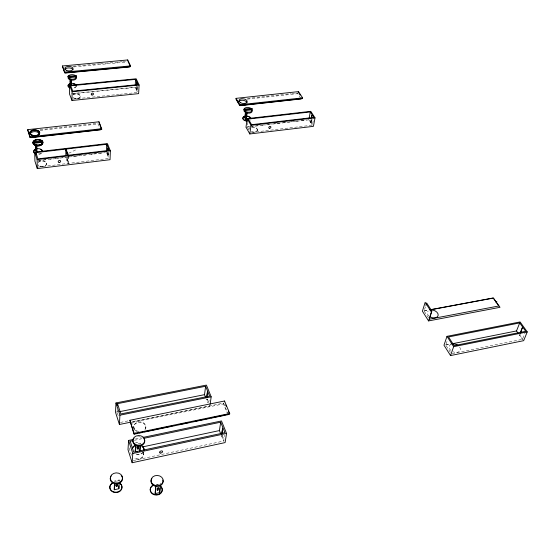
<?xml version="1.0" encoding="UTF-8"?>
<svg xmlns="http://www.w3.org/2000/svg" width="555" height="555" viewBox="0 0 555 555"><rect width="100%" height="100%" fill="white"/><g stroke="black" fill="none" stroke-linecap="round" stroke-linejoin="round"><path stroke-width="0.42" stroke-dasharray="2.77 2.08" d="M68.064 156.059L68.029 163.447L66.954 160.402L66.912 156.975M68.556 156.004L68.515 163.385L67.439 160.346L67.405 156.919M80.433 96.542L80.44 96.168M107.802 152.223L107.684 155.476L108.634 155.358L107.628 155.331L107.739 152.077M108.572 155.213L108.69 151.966M108.634 155.358L108.745 152.112M117.091 412.164L117.223 409.618M137.39 85.824L137.224 90L136.28 90.09L136.523 85.824M136.585 85.949L136.287 89.91M137.689 90.111L137.994 84.603M119.096 481.587L119.186 479.936L114.545 480.97L114.712 481.518L119.36 480.491L119.186 479.936M129.752 447.968L129.641 449.661L131.896 456.696M133.776 426.809L133.804 426.386M143.662 454.691L143.69 454.295M145.861 427.419L145.889 426.996M160.339 483.863L160.423 483.058M208.687 402.826L209.263 398.629M247.905 122.197L247.252 126.908L252.386 126.304M257.34 130.293L257.395 129.925A4.19 2.442 8.1 0 0 251.845 126.908M227.807 414.412L223.464 403.908L223.589 403.076L131.486 421.876M221.417 436.133C221.216 434.974 224.088 436.285 221.452 435.932M133.144 460.608L223.616 441.045L224.539 435.182M300.768 98.27L297.785 93.677L297.91 92.942L291.916 93.587M312.049 119.38L311.459 122.572L310.557 122.683L311.154 119.242M310.557 122.683L311.237 119.374M311.459 122.572L311.966 119.249M251.332 132.458L312.396 125.18L313.839 117.424M428.432 317.828L424.103 311.022L425.623 306.159M450.362 352.321L445.755 345.071L447.42 340.208M452.131 353.597L522.449 339.306L525.391 332.091M68.674 153.263L75.674 149.906M156.531 484.723L159.576 484.036M135.351 439.012L141.261 437.77M134.435 440.302L142.892 438.526M132.097 421.897L209.894 406.01L208.957 403.665M131.431 422.723L223.464 403.908M120.38 422.445L128.85 420.718M519.313 335.026L520.347 334.818L519.542 335.206L522.449 339.306M206.321 399.468L207.598 399.212L206.522 399.683L207.813 402.902M445.672 344.877L449.89 344.038M445.755 345.071L450.813 344.065M116.356 412.074L118.048 411.741M424.096 310.883L428.314 310.092M424.103 311.022L428.321 310.231M38.08 167.104L108.877 158.466L107.684 155.476M38.566 160.506L40.231 160.305M43.567 159.902L46.065 159.604M50.234 159.105L51.899 158.903M55.229 158.508L57.734 158.203M61.799 157.717L63.416 157.523M69.736 156.767L66.322 157.176L67.391 160.194L66.905 160.256L65.837 157.231M73.149 156.357L75.709 156.045M76.562 155.948L80.836 155.435M84.249 155.025L86.809 154.713M91.075 154.2L92.782 153.999M93.635 153.895L98.762 153.284M99.616 153.18L103.882 152.667M38.35 160.693L58.983 158.217M59.843 158.113L82.195 155.428M83.056 155.324L88.217 154.706M89.071 154.602L105.408 152.639M66.954 160.402L67.439 160.346M310.467 122.551L311.376 122.44M255.813 125.902L258.38 125.603M261.8 125.201L264.367 124.903M267.787 124.5L270.354 124.195M273.781 123.793L276.348 123.494M277.202 123.397L282.335 122.794M283.189 122.69L288.322 122.086M289.183 121.989L294.317 121.385M295.17 121.288L300.304 120.685M301.157 120.588L306.291 119.984M245.99 127.213L249.403 126.811M250.263 126.713L265.637 124.91M266.497 124.806L271.624 124.209M272.477 124.105L309.218 119.797L312.493 124.889M40.043 129.662L98.228 123.21M40.057 130.439L98.207 123.98L100.254 129.065M247.384 98.408L265.366 96.459M266.227 96.369L291.063 93.684M247.28 99.151L297.785 93.677M72.719 99.123L91.492 97.201M92.345 97.111L118.791 94.399M119.644 94.308L137.557 92.47M71.505 93.642L135.129 87.218L137.265 91.825M72.983 93.719L135.725 87.378L137.536 91.284M72.92 66.26L99.56 63.79M100.42 63.714L114.17 62.438M115.024 62.354L121.899 61.723M122.759 61.64L127.06 61.244M73.773 66.933L127.026 61.987M519.424 334.7L523.192 340.014M308.857 119.679L312.396 125.18M247.655 127.615L248.862 129.738M137.224 90L136.28 90.09M223.589 403.076L227.626 412.83M222.284 435.571L224.165 440.247M207.077 398.983L208.645 402.888M221.563 435.911L223.616 441.045M107.129 152.431L108.87 156.794M106.442 152.361L107.628 155.331M131.75 422.667L132.263 424.235M133.297 427.371L135.108 432.865M117.348 412.955L118.61 416.909M46.613 163.531L46.62 163.919M143.301 452.311A5.897 4.835 0.9 0 1 141.268 457.958A5.897 4.835 0.9 0 1 134.081 457.764M143.017 452.249A5.89 4.835 0.9 0 1 141.483 458.201A5.89 4.835 0.9 0 1 134.053 458.159M136.863 449.647A5.89 4.835 0.9 0 1 138.694 449.661M156.489 484.432A6.043 5.12 2.4 0 1 157.738 484.598M41.667 153.305A4.461 2.671 -0.1 0 1 38.024 154.38M41.028 153.333A4.461 2.671 -0.1 0 1 37.546 153.971M38.129 162.081A4.572 2.775 -0.1 0 1 45.045 161.408A4.572 2.775 -0.1 0 1 44.92 165.661A4.572 2.775 -0.1 0 1 38.052 164.856M38.135 162.462A4.565 2.775 -0.1 0 1 45.642 162.171A4.565 2.775 -0.1 0 1 43.408 166.542M42.943 166.618A4.565 2.775 -0.1 0 1 38.059 165.244M76.264 86.094A4.107 2.282 1.9 0 1 73.045 88.273M76.25 85.956A4.107 2.282 1.9 0 1 73.045 87.898M72.823 94.634A4.204 2.366 2 0 1 79.025 94.392A4.204 2.366 2 0 1 79.067 97.909A4.204 2.366 2 0 1 72.858 97.423M72.823 95.016A4.197 2.366 2 0 1 79.33 94.947A4.197 2.366 2 0 1 78.373 98.561M77.575 98.748A4.197 2.366 2 0 1 72.851 97.798M250.666 120.019A4.093 2.359 7.9 0 1 250.478 120.227M257.395 129.932A4.19 2.442 8.1 0 1 251.269 131.341M249.25 128.288A4.19 2.442 8.1 0 1 249.812 127.643M251.79 127.282A4.19 2.442 8.1 0 1 256.729 128.767A4.19 2.442 8.1 0 1 256.07 131.771M255.383 132.028A4.19 2.442 8.1 0 1 251.214 131.708M249.07 129.669A4.19 2.442 8.1 0 1 249.042 129.148M249.348 128.427A4.19 2.442 8.1 0 1 249.757 128.018M459.672 347.152A5.821 3.968 20.7 0 1 459.124 351.558A5.821 3.968 20.7 0 1 453.241 351.849M450.958 350.51A5.821 3.968 20.7 0 1 451.264 344.273M429.043 316.135A5.606 3.753 18.6 0 1 428.189 311.05M115.058 481.983A6.098 5.134 -2.3 0 1 117.577 482.101M143.391 452.131A5.918 4.835 1 0 1 135.989 454.427M143.121 452.172A5.918 4.835 1 0 1 136.017 454.025M137.834 436.41A5.966 4.842 1.2 0 1 138.452 436.362M139.076 436.362A5.966 4.842 1.2 0 1 139.694 436.424M134.421 429.272A6.05 4.849 1.5 0 1 136.343 423.125A6.05 4.849 1.5 0 1 144.231 423.86A6.05 4.849 1.5 0 1 144.536 430.208M137.071 431.422A6.05 4.849 1.5 0 1 134.74 429.716M138.91 431.492A6.05 4.849 1.5 0 1 134.192 424.929A6.05 4.849 1.5 0 1 143.128 422.667A6.05 4.849 1.5 0 1 144.147 430.167M140.498 443.237L140.325 443.757L135.836 442.751L136.01 442.231L140.498 443.237"/><path stroke-width="0.83" d="M42.527 141.594A4.988 2.962 0 0 1 39.884 145.486A4.988 2.962 0 0 1 33.335 143.905L33.258 143.787A4.988 2.962 0 0 1 32.946 142.815L32.946 142.697A4.988 2.962 0 0 1 34.674 140.519M32.939 142.427L32.939 142.302A4.988 2.962 0.1 0 1 39.898 139.645A4.988 2.962 0.1 0 1 41.445 144.466A4.988 2.962 0.1 0 1 33.328 143.509L33.251 143.398A4.988 2.962 0.1 0 1 32.939 142.427L32.946 142.815M62.389 65.976L64.762 72.858L130.487 66.649L130.522 65.899L127.726 59.947L62.389 65.976L64.762 72.858M65.462 72.275L65.462 73.038L129.364 66.995L129.398 66.246M65.844 155.594L65.858 149.864L66.343 149.801L67.419 152.819L66.933 152.875L65.858 149.864M66.336 151.439L66.343 149.801M66.975 155.483L66.933 152.875M67.467 154.609L67.474 152.965L66.982 153.027L67.793 155.303M68.105 76.188L68.397 77.7L75.348 77.034L76.264 76.555L76.271 75.799L68.105 76.188L68.099 76.854A4.135 2.275 2 0 1 70.929 74.758A4.135 2.275 2 0 1 75.549 75.681M69.59 85.345L69.541 94.066L72.004 100.49L138.625 93.629L139.104 85.012L136.183 78.789L69.59 85.345L72.074 91.748L72.004 100.49M70.041 84.936L70.076 78.914M70.728 85.831L70.763 79.802M71.172 85.782L71.213 79.76M75.348 77.034L75.355 76.271L76.271 75.799M36.658 148.726L36.491 146.118L36.658 148.726C34.452 149.593 37.393 140.776 36.304 150.46L35.818 150.523L35.707 144.938M98.956 121.795L101.731 129.475L30.053 137.564L27.771 130.432L27.75 129.655L98.956 121.795L101.731 129.475M100.573 129.024L100.545 129.794L30.865 137.661M106.47 151.55L106.72 144.279L35.908 152.604L35.936 154.241M107.795 150.454L107.885 148.012L107.857 150.599M110.362 150.835L110.036 159.701L37.289 168.602L34.91 161.103L34.722 152.125L107.434 143.592L110.362 150.835L37.123 159.604L34.722 152.125M70.776 80.746L70.887 83.236L70.763 82.639M127.692 60.689L127.726 59.947M210.13 404.338L211.177 396.811L206.425 385.087L115.981 402.937L115.509 412.247L119.408 424.485L130.404 422.244M117.445 405.365L117.535 403.665L205.627 386.252L209.61 396.103L120.851 413.947L117.535 403.665M135.254 84.866L135.545 79.372L70.693 85.761L72.781 91.138L137.994 84.603L135.545 79.372M114.413 483.44L114.268 489.76L118.881 488.726L119.214 482.961M114.268 489.76L114.621 483.169M136.565 85.04L136.696 82.667L136.627 85.165M116.023 485.715C116.599 488.018 118.68 484.453 117.258 483.46C118.832 485.375 114.954 487.346 116.092 484.376M119.408 424.485L119.922 415.189L115.981 402.937M116.182 486.27L116.321 484.168L117.424 484.009M118.853 485.701L118.881 488.726M133.665 439.366L128.594 440.427L127.997 449.696L132.152 462.731L225.101 442.585L226.558 433.42L221.494 420.947L142.954 437.416M129.905 420.26L134.144 434.197L229.59 414.335L229.721 413.503L224.532 401.001L129.905 420.26L134.144 434.197M132.152 462.731L132.798 453.484L128.594 440.427M137.467 451.576L135.233 451.076L135.656 445.249M135.711 446.393L135.233 451.076M137.147 448.322C136.065 444.812 139.825 445.859 138.244 448.572C136.669 449.612 137.196 446.428 137.474 445.776L137.3 446.296M139.756 451.25L140.2 445.422M245.511 115.489C245.969 118.458 246.205 109.148 245.511 115.489L246.198 115.884L245.768 115.933M139.922 450.729L140.311 445.734M155.691 485.708L155.171 493.624L159.708 492.59L160.444 485.237M155.171 493.624L155.872 486.263M157.19 490.155C156.08 487.616 159.916 486.346 158.293 489.905C156.808 491.48 157.03 488.657 158.494 487.914M159.93 487.949L159.708 492.59M236.055 98.353L235.958 99.095L239.649 105.519L302.475 98.596L302.6 97.86L298.534 91.617L236.055 98.353L239.746 104.77L239.649 105.519M240.204 104.909L240.107 105.658L301.199 98.922L301.323 98.186M205.468 397.054L204.511 394.66L205.627 386.252M244.2 109.106L244.068 109.758A4.121 2.345 7.9 0 1 249.16 107.642A4.121 2.345 7.9 0 1 251.415 111.541A4.121 2.345 7.9 0 1 244.637 110.736L244.2 109.106L250.839 108.364L252.088 108.641L251.984 109.391L251.193 109.897L244.554 110.639M206.744 397.109L207.48 391.643L206.842 397.338M247.128 112.672L246.205 119.457L245.775 119.505L244.727 117.667L245.532 111.735M245.379 115.926L245.615 114.226M245.775 119.505L246.704 112.72M247.169 118.624L245.99 127.213L249.812 133.956L313.429 126.346L315.018 117.854L310.765 111.333L247.169 118.624L251.02 125.34L249.812 133.956M251.193 109.897L251.297 109.148L252.088 108.641M220.585 433.483L219.419 430.576L220.696 422.188L143.738 438.353M224.407 401.834L224.532 401.001M221.722 433.975L222.631 428.085L221.951 433.386M298.403 92.352L298.534 91.617M309.142 118.132L310.273 111.944L248.342 119.054L251.581 124.695L313.839 117.424L310.273 111.944M311.438 117.688L311.875 115.357L311.528 117.82M425.872 305.354L426.635 302.919L431.88 311.077L429.292 319.187L498.827 305.978L496.094 302.121L496.885 301.76L495.872 301.948M428.571 320.922L431.401 312.049L425.165 302.329L422.404 311.195L428.571 320.922L500.006 307.317L493.36 297.945L430.007 309.773M138.244 448.572L138.41 448.052L137.321 447.802M446.997 336.337L443.979 345.217L450.549 355.575L523.663 340.673L527.25 331.904L520.097 321.942L446.997 336.337L453.65 346.688L450.549 355.575M451.652 343.899L516.518 330.933L519.716 322.92L525.717 331.293L454.115 345.654L448.523 336.961L519.716 322.92M520.299 332.771L522.401 327.568L520.444 332.972M33.709 142.503L41.306 141.636L42.326 141.067L42.34 141.851L41.32 142.42L33.723 143.294L33.425 141.636L41.021 140.769L42.326 141.067M142.344 446.955L219.419 430.576M132.798 453.484L226.558 433.42M132.742 440.663L130.203 441.19L133.741 452.152L224.935 432.671L220.696 422.188M134.206 433.358L229.721 413.503M135.892 433.531L137.578 433.184M139.263 432.831L142.635 432.13M144.321 431.783L151.071 430.375M152.757 430.028L158.661 428.8M160.346 428.446L172.154 425.99M178.897 424.589L188.173 422.66M194.916 421.259L204.191 419.323M205.884 418.976L209.256 418.276M210.942 417.922L225.275 414.939M453.65 346.688L527.25 331.904M119.922 415.189L211.177 396.811M119.637 411.657L204.511 394.66M430.007 309.919L493.242 298.104L495.962 301.934M251.02 125.34L315.018 117.854M36.13 146.839L36.616 146.784M244.727 117.667L245.15 117.618M244.658 109.89L251.297 109.148M27.75 129.655L30.039 136.78L101.752 128.704M239.746 104.77L302.6 97.86M72.074 91.748L139.104 85.012M68.404 76.937L75.355 76.271M64.762 72.094L130.522 65.899M75.05 76.285L76.264 76.555M516.518 330.933L517.961 332.972M68.397 77.7L68.459 77.79A4.135 2.275 2 0 0 74.127 79.018A4.135 2.275 2 0 0 75.785 75.882M298.854 93.046L300.213 95.127M237.006 100.261L238.948 103.632M128.038 61.432L130.487 66.649M225.705 404.963L226.35 406.524M228.292 411.213L229.264 413.551M33.64 143.523L33.425 141.636M106.72 144.279L109.169 150.363L37.927 158.883L35.908 152.604M67.474 152.965L68.556 156.004M35.818 150.523L36.477 152.563L36.339 145.375M117.147 485.465L117.313 486.02M30.039 136.78L30.053 137.564M33.251 143.398L33.258 143.787M36.831 145.32L36.963 152.507M37.123 159.604L37.289 168.602M41.306 141.636L41.32 142.42M41.021 140.769L41.035 141.553M42.825 141.796L42.832 142.191M160.846 486.714A6.043 5.12 2.4 0 1 159.909 494.033A6.043 5.12 2.4 0 1 151.307 492.868A6.043 5.12 2.4 0 1 152.868 485.639M159.944 485.958A6.043 5.12 2.4 0 1 160.416 486.319M159.979 485.563A6.043 5.12 2.4 0 1 160.43 493.291A6.043 5.12 2.4 0 1 151.342 492.472A6.043 5.12 2.4 0 1 153.451 484.973M162.893 480.026A6.098 5.127 2.6 0 1 156.801 486.485A6.098 5.127 2.6 0 1 151.328 479.492M151.584 479.007A6.098 5.127 2.6 0 1 151.897 478.542M35.409 153.839A4.461 2.671 -0.1 0 1 34.063 150.571M34.542 150.093A4.461 2.671 -0.1 0 1 35.18 149.683M35.548 149.517A4.461 2.671 -0.1 0 1 35.943 149.364M40.39 149.413A4.461 2.671 -0.1 0 1 40.779 149.566M41.459 149.947A4.461 2.671 -0.1 0 1 41.743 150.162M41.993 150.398A4.461 2.671 -0.1 0 1 42.471 151.182M35.402 153.451A4.461 2.671 -0.1 0 1 35.936 148.983M36.352 148.858A4.461 2.671 -0.1 0 1 42.555 151.355M42.437 143.384A4.489 2.664 0 0 1 38.572 145.986A4.489 2.664 0 0 1 33.654 144.113M33.536 143.842A4.489 2.664 0 0 1 33.494 143.01M34.216 135.704A4.495 2.636 0.1 0 1 30.92 131.729A4.495 2.636 0.1 0 1 38.455 131.59A4.495 2.636 0.1 0 1 35.624 135.684M36.103 136.787A4.489 2.636 0.1 0 1 33.772 136.828M30.317 134.476A4.489 2.636 0.1 0 1 34.417 131.639A4.489 2.636 0.1 0 1 39.266 134.032M69.763 87.822A4.107 2.282 1.9 0 1 68.598 84.797M68.827 84.603A4.107 2.282 1.9 0 1 69.097 84.422M69.736 84.117A4.107 2.282 1.9 0 1 70.09 83.999M73.406 83.867A4.107 2.282 1.9 0 1 74.19 84.082M74.55 84.214A4.107 2.282 1.9 0 1 75.189 84.547M75.695 84.943A4.107 2.282 1.9 0 1 75.896 85.158M69.763 87.44A4.107 2.282 1.9 0 1 70.097 83.625M70.873 83.444A4.107 2.282 1.9 0 1 76.174 85.241M76.319 77.742A4.128 2.275 2 0 1 71.387 80.107A4.128 2.275 2 0 1 68.64 76.68M64.907 69.604A4.135 2.255 2 0 1 68.938 67.911A4.135 2.255 2 0 1 72.989 69.784M247.433 121.17A4.093 2.359 7.9 0 1 243.326 119.568A4.093 2.359 7.9 0 1 243.818 116.939M244.117 116.786A4.093 2.359 7.9 0 1 245.164 116.467M247.648 116.501A4.093 2.359 7.9 0 1 248.841 116.862M249.542 117.202A4.093 2.359 7.9 0 1 249.847 117.403M250.125 117.618A4.093 2.359 7.9 0 1 250.367 117.84M250.569 118.076A4.093 2.359 7.9 0 1 250.853 118.569M247.058 120.782A4.093 2.359 7.9 0 1 243 118.59A4.093 2.359 7.9 0 1 245.213 116.092M246.011 116.002A4.093 2.359 7.9 0 1 250.985 118.451M251.686 110.084A4.114 2.345 7.9 0 1 247.891 113.123A4.114 2.345 7.9 0 1 244.415 109.3M245.692 104.576A4.121 2.331 7.7 0 1 244.63 104.895M238.962 101.586A4.121 2.331 7.7 0 1 243.423 100.351A4.121 2.331 7.7 0 1 246.968 102.932M452.984 343.933A5.821 3.968 20.7 0 1 457.958 345.418M431.152 309.981A5.606 3.753 18.6 0 1 438.193 315.115A5.606 3.753 18.6 0 1 430.638 317.148M29.991 133.928A4.988 2.921 0.1 0 1 35.902 130.252A4.988 2.921 0.1 0 1 38.42 135.094M38.045 135.302A4.988 2.921 0.1 0 1 37.192 135.656M32.648 135.739A4.988 2.921 0.1 0 1 31.753 135.42M31.351 135.226A4.988 2.921 0.1 0 1 30.671 134.761M30.393 134.497A4.988 2.921 0.1 0 1 30.171 134.22M35.527 140.165A4.988 2.962 0 0 1 36.484 139.929M39.058 139.874A4.988 2.962 0 0 1 40.043 140.075M40.931 140.394A4.988 2.962 0 0 1 41.334 140.595M42.014 141.06A4.988 2.962 0 0 1 42.291 141.317M42.319 143.35A4.489 2.664 0 0 1 40.89 144.765M40.12 145.084A4.489 2.664 0 0 1 38.801 145.368M37.393 145.403A4.489 2.664 0 0 1 36.033 145.167M35.229 144.883A4.489 2.664 0 0 1 34.542 144.501M34.25 144.279A4.489 2.664 0 0 1 34.001 144.043M33.48 142.42A4.489 2.664 0 0 1 33.564 142.149M121.351 485.119A6.098 5.127 -2.3 0 1 118.95 491.855A6.098 5.127 -2.3 0 1 110.833 490.384A6.098 5.127 -2.3 0 1 112.145 483.454M119.79 483.467A6.098 5.127 -2.3 0 1 121.039 484.654M119.811 483.065A6.098 5.134 -2.3 0 1 120.005 490.814A6.098 5.134 -2.3 0 1 110.854 489.989A6.098 5.134 -2.3 0 1 113.241 482.475M122.322 477.48A6.154 5.141 -2 0 1 115.946 483.946A6.154 5.141 -2 0 1 110.667 476.939M110.938 476.454A6.154 5.141 -2 0 1 111.271 475.989M121.191 475.579A6.154 5.141 -2 0 1 121.559 476.017M121.878 476.481A6.154 5.141 -2 0 1 122.128 476.967M132.596 448.142A5.918 4.835 1 0 1 134.4 446.13M141.823 446.178A5.918 4.835 1 0 1 142.697 446.893M143.065 447.302A5.918 4.835 1 0 1 143.953 449.182M141.358 445.478A5.918 4.835 1 0 1 143.995 450.292M132.43 448.218A5.918 4.835 1 0 1 135.469 445.186M144.522 439.962A5.966 4.842 1.2 0 1 139.076 446.033A5.966 4.842 1.2 0 1 132.874 440.379M133.006 439.886A5.966 4.842 1.2 0 1 134.137 438.103M144.071 439.019A5.966 4.842 1.2 0 1 144.328 439.484M70.325 80.794L70.436 83.278L70.325 80.794M33.793 143.398L33.439 142.309A4.495 2.664 0.1 0 1 39.696 139.916A4.495 2.664 0.1 0 1 41.098 144.258A4.495 2.664 0.1 0 1 33.793 143.398M160.471 453.033A1.651 0.937 -21.4 0 0 162.615 451.43A1.651 0.937 -21.4 0 0 160.076 451.451A1.651 0.937 -21.4 0 0 160.471 453.033M153.36 484.55A6.098 5.127 2.6 0 0 163.156 481.351A6.098 5.127 2.6 0 0 154.831 475.774A6.098 5.127 2.6 0 0 153.36 484.55M59.066 162.4A1.249 0.957 -17 0 0 60.648 161.082A1.249 0.957 -17 0 0 58.622 160.804A1.249 0.957 -17 0 0 59.066 162.4M92.005 94.995A1.145 0.923 -20 0 0 93.476 93.753A1.145 0.923 -20 0 0 91.637 93.434A1.145 0.923 -20 0 0 92.005 94.995M66.551 70.429A4.142 2.255 2 0 0 73.08 68.98A4.142 2.255 2 0 0 67.252 66.558A4.142 2.255 2 0 0 66.551 70.429M269.688 128.295A1.152 0.846 -31.1 0 0 270.833 126.79A1.152 0.846 -31.1 0 0 268.981 127.005A1.152 0.846 -31.1 0 0 269.688 128.295M240.752 102.848A4.121 2.324 7.7 0 0 247.162 101.683A4.121 2.324 7.7 0 0 241.314 98.852A4.121 2.324 7.7 0 0 240.752 102.848M32.197 135.212A4.988 2.921 0.1 0 0 39.752 132.756A4.988 2.921 0.1 0 0 32.336 130.147A4.988 2.921 0.1 0 0 32.197 135.212M112.998 482.323A6.154 5.141 -1.9 0 0 122.551 478.264A6.154 5.141 -1.9 0 0 113.671 473.429A6.154 5.141 -1.9 0 0 112.998 482.323M135.593 444.43A5.973 4.842 1.2 0 0 144.793 440.649A5.973 4.842 1.2 0 0 136.086 436.057A5.973 4.842 1.2 0 0 135.593 444.43"/></g></svg>
